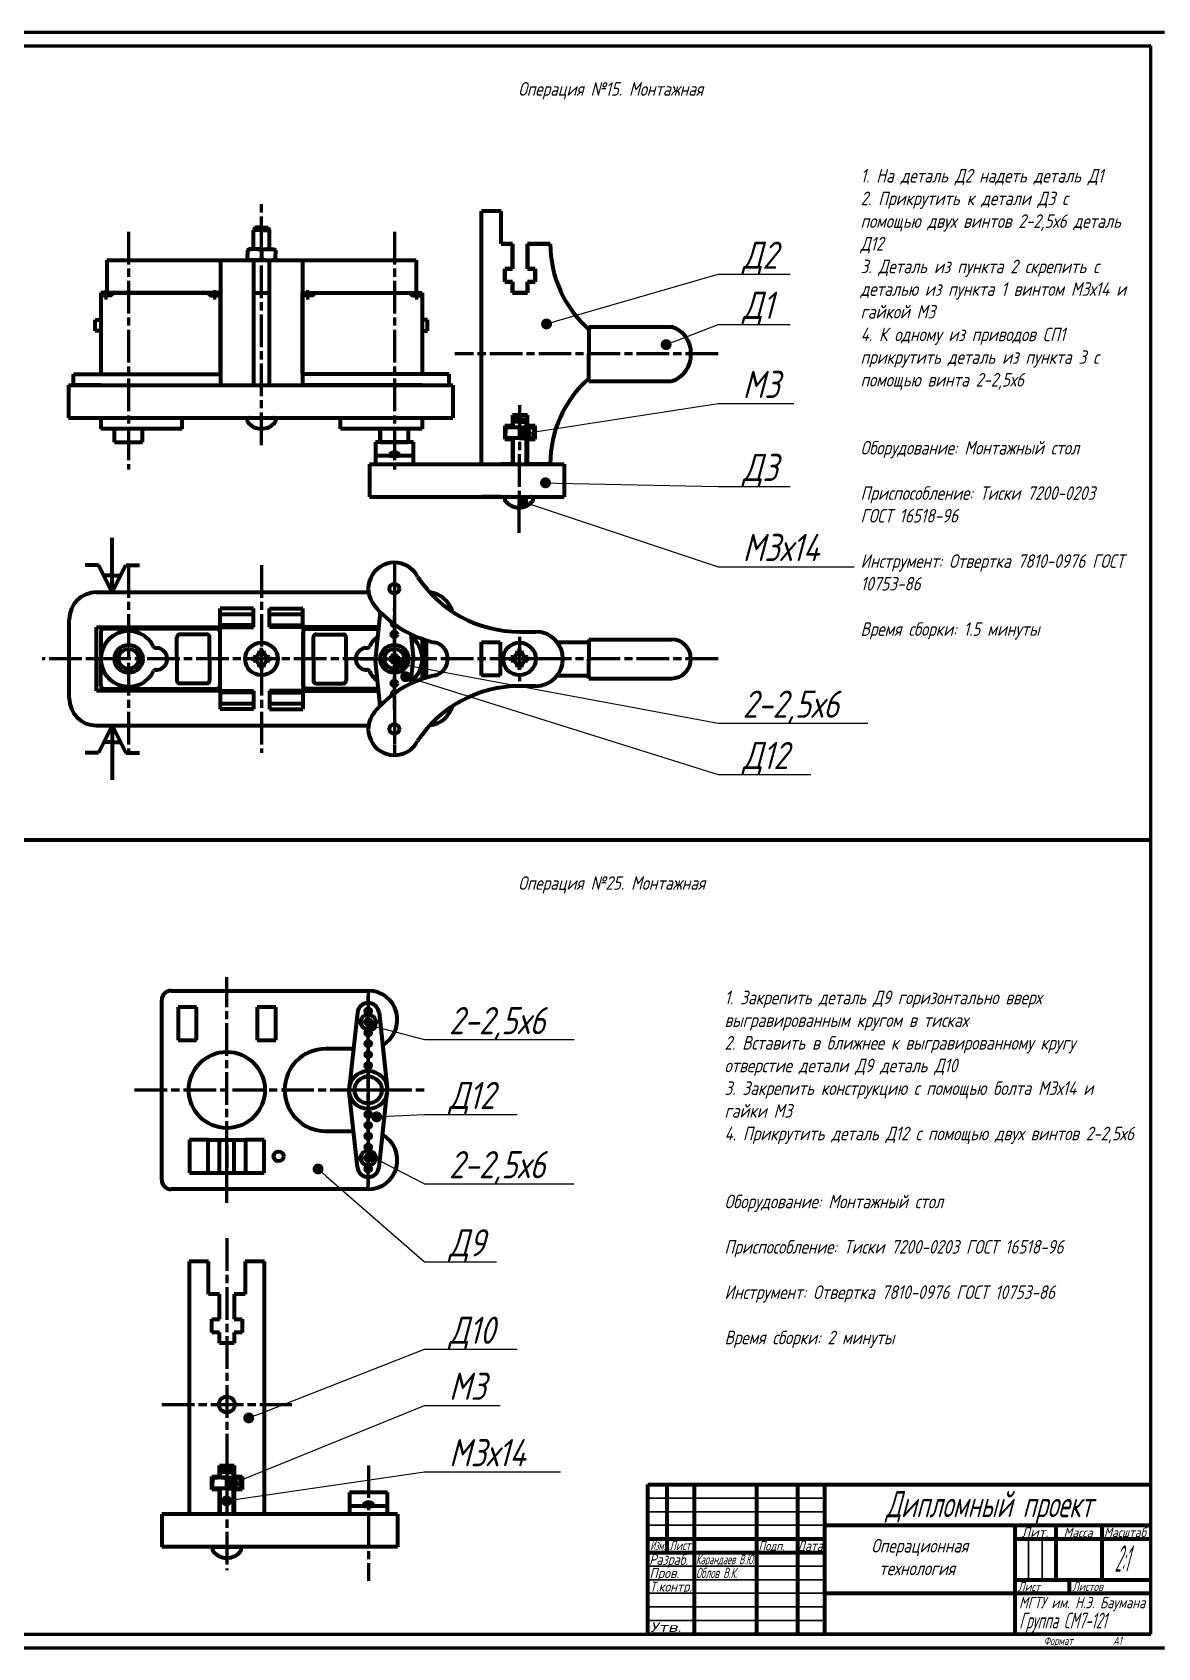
# Model space of a CAD drawing. Header units: millimetres. Extents: x 0 to 5528, y 0 to 1574.
# Drawn here: x 1266 to 1679, y 0 to 594 of the extents above; entities that cross this region are included whole.
import ezdxf
from ezdxf import colors
from ezdxf.entities.mleader import LeaderData, LeaderLine
from ezdxf.enums import TextEntityAlignment as Align
from ezdxf.math import Vec2, Vec3

# ---------------------------------------------------------------- set-up
doc = ezdxf.new("R2010")
doc.units = ezdxf.units.MM
doc.linetypes.add('AM_ISO08W050', pattern=[18, 12, -1.5, 3, -1.5])
doc.layers.get('0').update_dxf_attribs({"lineweight": 60})
for name, color, linetype, lineweight in [('0.3', 130, 'Continuous', 30), ('0.6', 255, 'Continuous', 60), ('Осевые', 10, 'AM_ISO08W050', 60)]:
    doc.layers.add(name, color=color, linetype=linetype, lineweight=lineweight)
doc.styles.get("Standard").update_dxf_attribs({"font": 'GOST_A.TTF', "oblique": 15, "height": 10})
doc.styles.add('ГОСТ', font='GOST_A.TTF', dxfattribs={"oblique": 15, "height": 5})

# ---------------------------------------------------------------- blocks, each defined once
blk = doc.blocks.new('_Dot')
at = {"color": 0, "linetype": 'ByBlock', "lineweight": -2}
blk.add_line((-0.5, 0), (-1, 0), dxfattribs=at)
at = {"color": 0, "linetype": 'ByBlock', "const_width": 0.5}
blk.add_lwpolyline([(-0.25, 0, 1), (0.25, 0, 1)], format="xyb", close=True, dxfattribs=at)

msp = doc.modelspace()

# ---------------------------------------------------------------- linework, layer by layer
at = {"color": 7, "linetype": 'Continuous', "lineweight": 100}
for p, q in [((1438.07, 528.244), (1430.87, 528.244)), ((1438.07, 516.244), (1438.07, 528.244)), ((1442.27, 516.244), (1438.07, 516.244)), ((1442.27, 507.044), (1442.27, 516.244)), ((1456.093, 516.244), (1447.67, 516.244)), ((1447.67, 516.244), (1447.67, 507.044)), ((1334.779, 510.244), (1334.779, 464.244)), ((1346.979, 510.244), (1346.979, 464.244)), ((1352.779, 510.244), (1352.779, 464.244)), ((1364.979, 510.244), (1364.979, 464.244)), ((1439.39, 502.244), (1439.39, 507.044)), ((1439.39, 507.044), (1442.27, 507.044)), ((1447.67, 507.044), (1450.55, 507.044)), ((1450.55, 507.044), (1450.55, 502.244)), ((1442.27, 502.244), (1439.39, 502.244)), ((1442.27, 498.244), (1442.27, 502.244)), ((1450.55, 502.244), (1447.67, 502.244)), ((1447.67, 502.244), (1447.67, 498.244)), ((1447.67, 498.244), (1442.27, 498.244))]:
    msp.add_line(p, q, dxfattribs=at)
at = {"lineweight": 100}
for p, q in [((1491.999, 5), (1491.999, 60)), ((1491.999, 60), (1676.999, 60)), ((1491.999, 60), (1498.999, 60)), ((1498.999, 60), (1498.999, 35)), ((1498.999, 60), (1508.999, 60)), ((1508.999, 60), (1508.999, 5)), ((1508.999, 60), (1531.999, 60)), ((1531.999, 60), (1531.999, 5)), ((1531.999, 60), (1546.999, 60)), ((1546.999, 60), (1546.999, 5)), ((1546.999, 60), (1556.999, 60)), ((1556.999, 60), (1556.999, 5)), ((1556.999, 45), (1676.999, 45)), ((1626.999, 45), (1626.999, 5)), ((1491.999, 40), (1556.999, 40)), ((1626.999, 40), (1676.999, 40)), ((1491.999, 35), (1556.999, 35)), ((1626.999, 25), (1676.999, 25)), ((1556.999, 20), (1676.999, 20))]:
    msp.add_line(p, q, dxfattribs=at)
msp.add_line((1676.999, 5), (1491.999, 5))
at = {"layer": '0.3'}
for p, q in [((1347.217, 514.244), (1347.242, 521.926)), ((1352.559, 514.244), (1352.559, 521.926)), ((1442.838, 448.726), (1442.84, 451.375)), ((1447.078, 448.726), (1447.078, 451.409)), ((1442.831, 435.244), (1442.836, 444.726)), ((1447.078, 435.244), (1447.078, 444.726)), ((1330.258, 174.588), (1344.058, 174.588)), ((1335.065, 62.534), (1335.067, 65.184)), ((1339.305, 62.534), (1339.305, 65.217)), ((1335.058, 49.052), (1335.063, 58.534)), ((1339.305, 49.052), (1339.305, 58.534)), ((1491.999, 55), (1556.999, 55)), ((1491.999, 50), (1556.999, 50)), ((1556.999, 45), (1491.999, 45)), ((1631.999, 40), (1631.999, 25)), ((1636.999, 40), (1636.999, 25)), ((1491.999, 30), (1556.999, 30)), ((1491.999, 25), (1556.999, 25)), ((1556.999, 20), (1491.999, 20)), ((1491.999, 15), (1556.999, 15)), ((1491.999, 10), (1556.999, 10))]:
    msp.add_line(p, q, dxfattribs=at)
at = {"layer": '0.6'}
for p, q in [((840.999, 594), (1681.999, 594)), ((860.999, 589), (1676.999, 589)), ((860.999, 589), (1280.999, 589)), ((1676.999, 5), (1676.999, 589)), ((840.999, 0), (1681.999, 0)), ((860.999, 5), (1676.999, 5))]:
    msp.add_line(p, q, dxfattribs=at)
at = {"layer": '0.6', "lineweight": 100}
for p, q in [((1430.87, 516.244), (1430.87, 528.244)), ((1347.4, 522.244), (1346.9, 521.244)), ((1349.9, 521.244), (1346.9, 521.244)), ((1346.9, 514.244), (1346.9, 521.244)), ((1349.9, 522.244), (1347.4, 522.244)), ((1349.9, 522.244), (1352.4, 522.244)), ((1349.9, 521.244), (1352.9, 521.244)), ((1352.4, 522.244), (1352.9, 521.244)), ((1352.9, 514.244), (1352.9, 521.244)), ((1352.9, 514.244), (1352.9, 521.244)), ((1344.716, 513.844), (1345.143, 514.244)), ((1344.716, 513.844), (1344.716, 512.244)), ((1344.716, 510.644), (1344.716, 512.244)), ((1349.9, 514.244), (1345.143, 514.244)), ((1349.9, 514.244), (1354.658, 514.244)), ((1349.9, 513.844), (1349.9, 510.644)), ((1355.085, 513.844), (1354.658, 514.244)), ((1355.085, 513.844), (1355.085, 512.244)), ((1355.085, 510.644), (1355.085, 512.244)), ((1292.965, 510.244), (1364.979, 510.244)), ((1292.965, 510.244), (1292.965, 498.244)), ((1334.779, 510.244), (1334.779, 498.244)), ((1344.716, 510.644), (1345.143, 510.244)), ((1349.9, 510.244), (1345.143, 510.244)), ((1346.979, 510.244), (1346.979, 498.244)), ((1349.9, 510.244), (1354.658, 510.244)), ((1352.779, 510.244), (1352.779, 498.244)), ((1355.085, 510.644), (1354.658, 510.244)), ((1364.979, 510.244), (1406.793, 510.244)), ((1364.979, 510.244), (1364.979, 498.244)), ((1406.793, 510.244), (1406.793, 498.244)), ((1334.779, 498.244), (1290.779, 498.244)), ((1290.779, 498.244), (1290.779, 468.244)), ((1294.135, 497.244), (1290.779, 497.244)), ((1292.965, 498.244), (1334.779, 498.244)), ((1331.422, 497.244), (1334.779, 497.244)), ((1334.779, 468.244), (1334.779, 498.244)), ((1346.979, 498.244), (1352.779, 498.244)), ((1364.979, 498.244), (1406.793, 498.244)), ((1364.979, 498.244), (1408.979, 498.244)), ((1364.979, 468.244), (1364.979, 498.244)), ((1368.335, 497.244), (1364.979, 497.244)), ((1405.622, 497.244), (1408.979, 497.244)), ((1408.979, 498.244), (1408.979, 468.244)), ((1288.779, 484.244), (1288.779, 488.244)), ((1288.779, 488.244), (1290.779, 488.244)), ((1410.979, 488.244), (1408.979, 488.244)), ((1410.979, 484.244), (1410.979, 488.244)), ((1290.779, 484.244), (1288.779, 484.244)), ((1408.979, 484.244), (1410.979, 484.244)), ((1470.313, 485.744), (1470.313, 475.744)), ((1470.313, 485.744), (1500.683, 485.744)), ((1470.313, 465.744), (1470.313, 475.744)), ((1278.94, 464.244), (1278.94, 452.244)), ((1278.94, 464.244), (1420.318, 464.244)), ((1280.779, 464.244), (1280.779, 468.244)), ((1280.779, 468.244), (1334.779, 468.244)), ((1290.779, 464.244), (1280.779, 464.244)), ((1290.779, 464.244), (1334.779, 464.244)), ((1418.979, 468.244), (1364.979, 468.244)), ((1408.979, 464.244), (1364.979, 464.244)), ((1408.979, 464.244), (1418.979, 464.244)), ((1418.979, 464.244), (1418.979, 468.244)), ((1420.318, 464.244), (1420.318, 452.244)), ((1470.313, 465.744), (1500.683, 465.744)), ((1278.94, 452.244), (1420.318, 452.244)), ((1290.779, 452.244), (1290.779, 448.244)), ((1320.779, 448.244), (1320.779, 452.244)), ((1345.658, 452.244), (1354.143, 452.244)), ((1346.9, 452.244), (1352.9, 452.244)), ((1378.979, 448.244), (1378.979, 452.244)), ((1408.979, 452.244), (1408.979, 448.244)), ((1443.015, 451.725), (1442.515, 450.725)), ((1444.784, 451.725), (1443.015, 451.725)), ((1444.784, 451.725), (1446.919, 451.725)), ((1446.919, 451.726), (1447.419, 450.726)), ((1320.779, 448.244), (1290.779, 448.244)), ((1295.845, 443.244), (1295.845, 448.244)), ((1306.173, 443.244), (1306.173, 448.244)), ((1408.979, 448.244), (1378.979, 448.244)), ((1409, 448.244), (1379, 448.244)), ((1393.585, 443.244), (1393.585, 448.244)), ((1393.606, 443.244), (1393.606, 448.244)), ((1403.913, 443.244), (1403.913, 448.244)), ((1403.934, 443.244), (1403.934, 448.244)), ((1439.632, 448.326), (1440.058, 448.726)), ((1439.632, 448.326), (1439.632, 446.726)), ((1439.632, 445.126), (1439.632, 446.726)), ((1444.816, 448.726), (1440.058, 448.726)), ((1444.784, 450.725), (1442.515, 450.725)), ((1442.515, 448.726), (1442.515, 450.725)), ((1444.784, 450.725), (1447.419, 450.725)), ((1444.816, 448.726), (1449.573, 448.726)), ((1444.816, 448.326), (1444.816, 445.126)), ((1447.419, 448.726), (1447.419, 450.725)), ((1447.419, 448.726), (1447.419, 450.725)), ((1450, 448.326), (1449.573, 448.726)), ((1450, 448.326), (1450, 446.726)), ((1450, 445.126), (1450, 446.726)), ((1295.845, 443.244), (1306.173, 443.244)), ((1405.77, 443.244), (1391.77, 443.244)), ((1391.77, 443.244), (1391.77, 435.244)), ((1393.585, 443.244), (1403.913, 443.244)), ((1405.77, 435.244), (1405.77, 443.244)), ((1439.632, 445.126), (1440.058, 444.726)), ((1444.816, 444.726), (1440.058, 444.726)), ((1442.515, 435.244), (1442.515, 444.726)), ((1444.816, 444.726), (1449.573, 444.726)), ((1447.419, 435.244), (1447.419, 444.726)), ((1450, 445.126), (1449.573, 444.726)), ((1389.57, 435.244), (1461.17, 435.244)), ((1405.77, 438.244), (1391.77, 438.244)), ((1391.77, 435.244), (1405.77, 435.244)), ((1397.284, 438.244), (1400.256, 438.244)), ((1405.77, 435.244), (1405.77, 438.244)), ((1389.57, 423.244), (1461.17, 423.244)), ((1394.527, 423.244), (1403.013, 423.244)), ((1440.362, 423.244), (1448.847, 423.244)), ((1295.003, 388.099), (1295.003, 408.099)), ((1295.003, 388.099), (1295.003, 408.099)), ((1290.003, 398.099), (1285.003, 398.099)), ((1295.003, 388.099), (1290.003, 398.099)), ((1295.003, 388.099), (1300.003, 398.099)), ((1300.003, 398.099), (1305.003, 398.099)), ((1295.003, 394.243), (1291.931, 394.243)), ((1295.003, 394.243), (1298.075, 394.243)), ((1398.77, 391.599), (1398.77, 391.599)), ((1393.584, 380.804), (1391.81, 364.349)), ((1333.801, 374.599), (1291.801, 374.599)), ((1334.8, 379.999), (1347, 379.999)), ((1352.8, 379.999), (1365, 379.999)), ((1366, 374.599), (1392.915, 374.599)), ((1366, 374.599), (1392.915, 374.599)), ((1290.801, 373.599), (1290.801, 363.599)), ((1318.801, 363.599), (1318.801, 371.599)), ((1329.801, 372.599), (1319.801, 372.599)), ((1330.801, 363.599), (1330.801, 371.599)), ((1365.25, 353.599), (1365.25, 373.599)), ((1369, 363.599), (1369, 371.599)), ((1370, 372.599), (1380, 372.599)), ((1381, 363.599), (1381, 371.599)), ((1404.832, 372.684), (1405.73, 364.349)), ((1409, 370.953), (1409, 356.246)), ((1409, 370.953), (1409, 356.246)), ((1458.644, 369.764), (1470.313, 369.764)), ((1470.313, 370.764), (1470.313, 363.599)), ((1470.313, 370.764), (1500.684, 370.764)), ((1290.801, 353.599), (1290.801, 363.599)), ((1318.801, 363.599), (1318.801, 355.599)), ((1330.801, 363.599), (1330.801, 355.599)), ((1346.9, 364.299), (1346.9, 363.599)), ((1346.9, 362.899), (1346.9, 363.599)), ((1349.9, 366.599), (1349.2, 366.599)), ((1349.9, 366.599), (1350.6, 366.599)), ((1352.9, 364.299), (1352.9, 363.599)), ((1352.9, 362.899), (1352.9, 363.599)), ((1369, 363.599), (1369, 355.599)), ((1381, 363.599), (1381, 355.599)), ((1393.584, 346.395), (1391.81, 362.849)), ((1396.924, 364.03), (1396.924, 363.599)), ((1396.924, 363.169), (1396.924, 363.599)), ((1398.77, 365.446), (1398.339, 365.446)), ((1398.77, 365.446), (1399.201, 365.446)), ((1400.617, 364.03), (1400.617, 363.599)), ((1400.617, 363.169), (1400.617, 363.599)), ((1404.832, 354.515), (1405.73, 362.849)), ((1441.77, 364.299), (1441.77, 363.599)), ((1441.77, 362.899), (1441.77, 363.599)), ((1444.77, 366.599), (1444.07, 366.599)), ((1444.77, 366.599), (1445.47, 366.599)), ((1447.77, 364.299), (1447.77, 363.599)), ((1447.77, 362.899), (1447.77, 363.599)), ((1470.313, 356.434), (1470.313, 363.599)), ((1349.9, 360.599), (1349.2, 360.599)), ((1349.9, 360.599), (1350.6, 360.599)), ((1398.77, 361.753), (1398.339, 361.753)), ((1398.77, 361.753), (1399.201, 361.753)), ((1444.77, 360.599), (1444.07, 360.599)), ((1444.77, 360.599), (1445.47, 360.599)), ((1458.644, 357.434), (1470.313, 357.434)), ((1470.313, 356.434), (1500.684, 356.434)), ((1291.801, 352.599), (1333.801, 352.599)), ((1329.801, 354.599), (1319.801, 354.599)), ((1392.915, 352.599), (1366, 352.599)), ((1392.915, 352.599), (1366, 352.599)), ((1370, 354.599), (1380, 354.599)), ((1334.8, 347.199), (1347, 347.199)), ((1352.8, 347.199), (1365, 347.199)), ((1295.003, 339.099), (1290.003, 329.099)), ((1295.003, 339.099), (1295.003, 319.099)), ((1295.003, 339.099), (1300.003, 329.099)), ((1295.003, 339.099), (1295.003, 319.099)), ((1295.003, 332.956), (1291.931, 332.956)), ((1295.003, 332.956), (1298.075, 332.956)), ((1398.77, 335.599), (1398.77, 335.599)), ((1290.003, 329.099), (1285.003, 329.099)), ((1300.003, 329.099), (1305.003, 329.099)), ((1676.999, 297), (1261.999, 297)), ((1385.181, 233.516), (1382.198, 205.838)), ((1389.158, 233.088), (1389.158, 233.088)), ((1389.158, 233.088), (1389.158, 233.088)), ((1393.135, 233.516), (1396.117, 205.838)), ((1387.773, 230.411), (1387.773, 230.088)), ((1387.773, 229.765), (1387.773, 230.088)), ((1389.158, 231.473), (1388.834, 231.473)), ((1389.158, 228.703), (1388.834, 228.703)), ((1389.158, 231.473), (1389.481, 231.473)), ((1389.158, 228.703), (1389.481, 228.703)), ((1390.543, 230.411), (1390.543, 230.088)), ((1390.543, 229.765), (1390.543, 230.088)), ((1383.744, 220.188), (1382.198, 205.838)), ((1394.422, 221.572), (1396.117, 205.838)), ((1383.744, 189.988), (1382.198, 204.338)), ((1385.181, 176.659), (1382.198, 204.338)), ((1393.135, 176.659), (1396.117, 204.338)), ((1394.422, 188.603), (1396.117, 204.338)), ((1330.258, 186.788), (1344.058, 186.788)), ((1334.458, 174.588), (1334.458, 186.788)), ((1339.858, 174.588), (1339.858, 186.788)), ((1387.773, 180.411), (1387.773, 180.088)), ((1387.773, 179.765), (1387.773, 180.088)), ((1389.158, 181.473), (1388.834, 181.473)), ((1389.158, 178.703), (1388.834, 178.703)), ((1389.158, 181.473), (1389.481, 181.473)), ((1389.158, 178.703), (1389.481, 178.703)), ((1390.543, 180.411), (1390.543, 180.088)), ((1390.543, 179.765), (1390.543, 180.088)), ((1330.258, 174.588), (1344.058, 174.588)), ((1389.158, 177.088), (1389.158, 177.088)), ((1335.242, 65.534), (1334.742, 64.534)), ((1337.011, 65.534), (1335.242, 65.534)), ((1337.011, 65.534), (1339.146, 65.534)), ((1339.146, 65.534), (1339.646, 64.534)), ((1331.859, 62.134), (1332.285, 62.534)), ((1331.859, 62.134), (1331.859, 60.534)), ((1331.859, 58.934), (1331.859, 60.534)), ((1337.043, 62.534), (1332.285, 62.534)), ((1337.011, 64.534), (1334.742, 64.534)), ((1334.742, 62.534), (1334.742, 64.534)), ((1337.011, 64.534), (1339.646, 64.534)), ((1337.043, 62.534), (1341.8, 62.534)), ((1337.043, 62.134), (1337.043, 58.934)), ((1339.646, 62.535), (1339.646, 64.534)), ((1339.646, 62.535), (1339.646, 64.534)), ((1342.227, 62.134), (1341.8, 62.534)), ((1342.227, 62.134), (1342.227, 60.534)), ((1342.227, 58.934), (1342.227, 60.534)), ((1331.859, 58.934), (1332.285, 58.534)), ((1337.043, 58.534), (1332.285, 58.534)), ((1334.742, 49.052), (1334.742, 58.534)), ((1337.043, 58.534), (1341.8, 58.534)), ((1339.646, 49.052), (1339.646, 58.534)), ((1342.227, 58.934), (1341.8, 58.534)), ((1396.207, 57.052), (1382.207, 57.052)), ((1382.207, 57.052), (1382.207, 49.052)), ((1396.207, 49.052), (1396.207, 57.052)), ((1399.907, 49.052), (1313.247, 49.052)), ((1396.207, 52.052), (1382.207, 52.052)), ((1387.722, 52.052), (1390.693, 52.052)), ((1396.207, 49.052), (1396.207, 52.052)), ((1641.999, 45), (1641.999, 25)), ((1658.999, 45), (1658.999, 25)), ((1399.907, 37.052), (1313.247, 37.052)), ((1332.915, 37.052), (1341.4, 37.052)), ((1646.999, 25), (1646.999, 20))]:
    msp.add_line(p, q, dxfattribs=at)
at = {"layer": '0.6', "color": 7, "linetype": 'Continuous', "lineweight": 100}
for p, q in [((1430.87, 435.244), (1430.87, 516.244)), ((1438.07, 516.244), (1442.27, 516.244)), ((1442.27, 516.244), (1442.27, 507.044)), ((1447.67, 507.044), (1447.67, 516.244)), ((1447.67, 516.244), (1456.093, 516.244)), ((1442.27, 507.044), (1439.39, 507.044)), ((1439.39, 507.044), (1439.39, 502.244)), ((1450.55, 507.044), (1447.67, 507.044)), ((1450.55, 502.244), (1450.55, 507.044)), ((1439.39, 502.244), (1442.27, 502.244)), ((1442.27, 502.244), (1442.27, 498.244)), ((1447.67, 498.244), (1447.67, 502.244)), ((1447.67, 502.244), (1450.55, 502.244)), ((1442.27, 498.244), (1447.67, 498.244)), ((1447.67, 453.244), (1442.27, 453.244)), ((1442.27, 453.244), (1442.27, 449.244)), ((1447.67, 449.244), (1447.67, 453.244)), ((1442.27, 449.244), (1439.39, 449.244)), ((1439.39, 449.244), (1439.39, 444.444)), ((1450.55, 449.244), (1447.67, 449.244)), ((1450.55, 444.444), (1450.55, 449.244)), ((1439.39, 444.444), (1442.27, 444.444)), ((1442.27, 444.444), (1442.27, 435.244)), ((1447.67, 435.244), (1447.67, 444.444)), ((1447.67, 444.444), (1450.55, 444.444)), ((1389.57, 435.244), (1389.57, 423.244)), ((1442.27, 435.244), (1438.07, 435.244)), ((1456.093, 435.244), (1447.67, 435.244)), ((1461.17, 435.244), (1461.17, 423.244)), ((1438.07, 423.244), (1430.87, 423.244)), ((1289.212, 388.099), (1389.259, 388.099)), ((1289.212, 388.099), (1389.259, 388.099)), ((1334.75, 375.299), (1334.75, 382.099)), ((1346.95, 382.099), (1334.75, 382.099)), ((1334.75, 375.299), (1334.75, 382.099)), ((1346.95, 382.099), (1334.75, 382.099)), ((1346.95, 382.099), (1334.75, 382.099)), ((1346.95, 375.299), (1346.95, 382.099)), ((1346.95, 375.299), (1346.95, 382.099)), ((1352.85, 375.299), (1352.85, 382.099)), ((1352.85, 382.099), (1365.05, 382.099)), ((1352.85, 375.299), (1352.85, 382.099)), ((1352.85, 382.099), (1365.05, 382.099)), ((1352.85, 382.099), (1365, 382.099)), ((1365.05, 375.299), (1365.05, 382.099)), ((1365.05, 375.299), (1365.05, 382.099)), ((1279.212, 349.099), (1279.212, 378.099)), ((1289.212, 351.899), (1289.212, 375.299)), ((1289.212, 375.299), (1334.55, 375.299)), ((1306.81, 375.299), (1334.55, 375.299)), ((1334.55, 375.299), (1334.55, 351.899)), ((1334.55, 375.299), (1334.55, 351.899)), ((1334.75, 375.299), (1346.95, 375.299)), ((1334.75, 375.299), (1346.95, 375.299)), ((1347, 375.999), (1334.8, 375.999)), ((1352.8, 375.999), (1365, 375.999)), ((1365.05, 375.299), (1352.85, 375.299)), ((1365.05, 375.299), (1352.85, 375.299)), ((1365.25, 375.299), (1365.25, 351.899)), ((1365.25, 375.299), (1365.25, 351.899)), ((1392.99, 375.299), (1365.25, 375.299)), ((1392.99, 375.299), (1365.25, 375.299)), ((1410.589, 356.766), (1410.589, 370.433)), ((1430.87, 369.764), (1437.67, 369.764)), ((1430.87, 357.434), (1430.87, 369.764)), ((1437.67, 369.764), (1437.67, 357.434)), ((1444.77, 373.599), (1450.77, 373.599)), ((1437.67, 357.434), (1430.87, 357.434)), ((1334.55, 351.899), (1289.212, 351.899)), ((1334.55, 351.899), (1306.81, 351.899)), ((1334.75, 351.899), (1334.75, 345.099)), ((1334.75, 351.899), (1346.95, 351.899)), ((1334.75, 351.899), (1334.75, 345.099)), ((1334.75, 351.899), (1346.95, 351.899)), ((1347, 351.199), (1334.8, 351.199)), ((1346.95, 351.899), (1346.95, 345.099)), ((1346.95, 351.899), (1346.95, 345.099)), ((1352.8, 351.199), (1365, 351.199)), ((1365.05, 351.899), (1352.85, 351.899)), ((1352.85, 351.899), (1352.85, 345.099)), ((1365.05, 351.899), (1352.85, 351.899)), ((1352.85, 351.899), (1352.85, 345.099)), ((1365.05, 351.899), (1365.05, 345.099)), ((1365.05, 351.899), (1365.05, 345.099)), ((1365.25, 351.899), (1392.99, 351.899)), ((1365.25, 351.899), (1392.99, 351.899)), ((1450.77, 353.599), (1444.77, 353.599)), ((1346.95, 345.099), (1334.75, 345.099)), ((1346.95, 345.099), (1334.75, 345.099)), ((1346.95, 345.099), (1334.75, 345.099)), ((1352.85, 345.099), (1365.05, 345.099)), ((1352.85, 345.099), (1365.05, 345.099)), ((1352.85, 345.099), (1365.05, 345.099)), ((1289.212, 339.099), (1389.259, 339.099)), ((1289.212, 339.099), (1389.259, 339.099)), ((1313.198, 172.022), (1313.198, 238.153)), ((1316.632, 241.588), (1389.158, 241.588)), ((1319.198, 235.588), (1319.198, 223.388)), ((1325.998, 235.588), (1319.198, 235.588)), ((1325.998, 223.388), (1325.998, 235.588)), ((1348.318, 235.588), (1348.318, 223.388)), ((1355.118, 235.588), (1348.318, 235.588)), ((1355.118, 223.388), (1355.118, 235.588)), ((1319.198, 223.388), (1325.998, 223.388)), ((1348.318, 223.388), (1355.118, 223.388)), ((1383.744, 220.188), (1373.458, 220.188)), ((1323.458, 186.788), (1323.458, 174.588)), ((1330.258, 186.788), (1323.458, 186.788)), ((1330.258, 174.588), (1330.258, 186.788)), ((1344.058, 186.788), (1344.058, 174.588)), ((1350.858, 186.788), (1344.058, 186.788)), ((1350.858, 174.588), (1350.858, 186.788)), ((1373.458, 189.988), (1383.744, 189.988)), ((1323.458, 174.588), (1330.258, 174.588)), ((1344.058, 174.588), (1350.858, 174.588)), ((1389.158, 168.588), (1316.632, 168.588)), ((1330.458, 141.951), (1323.258, 141.951)), ((1323.258, 141.951), (1323.258, 49.052)), ((1330.458, 129.951), (1330.458, 141.951)), ((1351.058, 141.951), (1343.858, 141.951)), ((1343.858, 141.951), (1343.858, 129.951)), ((1351.058, 49.052), (1351.058, 141.951)), ((1323.258, 130.052), (1323.258, 49.052)), ((1334.458, 129.951), (1330.458, 129.951)), ((1334.458, 120.751), (1334.458, 129.951)), ((1343.858, 129.951), (1339.858, 129.951)), ((1339.858, 129.951), (1339.858, 120.751)), ((1351.058, 49.052), (1351.058, 130.052)), ((1331.578, 115.951), (1331.578, 120.751)), ((1331.578, 120.751), (1334.458, 120.751)), ((1339.858, 120.751), (1342.738, 120.751)), ((1342.738, 120.751), (1342.738, 115.951)), ((1334.458, 115.951), (1331.578, 115.951)), ((1334.458, 111.951), (1334.458, 115.951)), ((1342.738, 115.951), (1339.858, 115.951)), ((1339.858, 115.951), (1339.858, 111.951)), ((1339.858, 111.951), (1334.458, 111.951)), ((1334.458, 62.951), (1334.458, 66.951)), ((1334.458, 66.951), (1339.858, 66.951)), ((1339.858, 66.951), (1339.858, 62.951)), ((1331.578, 58.151), (1331.578, 62.951)), ((1331.578, 62.951), (1334.458, 62.951)), ((1339.858, 62.951), (1342.738, 62.951)), ((1342.738, 62.951), (1342.738, 58.151)), ((1334.458, 58.151), (1331.578, 58.151)), ((1334.458, 49.052), (1334.458, 58.151)), ((1342.738, 58.151), (1339.858, 58.151)), ((1339.858, 58.151), (1339.858, 49.052)), ((1313.247, 49.052), (1313.247, 37.052)), ((1348.316, 49.052), (1326, 49.052)), ((1399.907, 49.052), (1399.907, 37.052))]:
    msp.add_line(p, q, dxfattribs=at)
for centre, radius in [((1398.77, 389.399), 1.8), ((1398.77, 337.799), 1.8), ((1337.158, 205.088), 14), ((1356.172, 180.688), 1.8), ((1337.158, 89.451), 2.9)]:
    msp.add_circle(centre, radius, dxfattribs=at)
at = {"layer": '0.6', "lineweight": 100}
for centre, radius in [((1301.031, 363.599), 5.164), ((1349.9, 363.599), 6), ((1398.77, 363.599), 5.164), ((1398.77, 363.599), 5.164), ((1398.77, 372.599), 1), ((1444.77, 363.599), 6), ((1301.03, 363.599), 3.693), ((1398.77, 363.599), 3.693), ((1398.77, 354.599), 1), ((1389.158, 230.088), 2.77), ((1389.158, 234.088), 1), ((1389.158, 226.088), 1), ((1389.158, 222.088), 1), ((1389.158, 218.088), 1), ((1389.158, 218.088), 1), ((1389.158, 214.088), 1), ((1389.158, 214.088), 1), ((1389.158, 205.088), 7), ((1389.158, 205.088), 5), ((1389.158, 205.088), 5), ((1389.158, 196.088), 1), ((1389.158, 196.088), 1), ((1389.158, 192.088), 1), ((1389.158, 192.088), 1), ((1389.158, 188.088), 1), ((1389.158, 184.088), 1), ((1389.158, 180.088), 2.77), ((1389.158, 176.088), 1)]:
    msp.add_circle(centre, radius, dxfattribs=at)
for centre, radius, start, end in [((1347.308, 505.656), 8.588, 72.433581, 107.566419), ((1352.493, 505.656), 8.588, 72.433581, 107.566419), ((1347.308, 518.831), 8.588, 252.433581, 287.566419), ((1352.493, 518.831), 8.588, 252.433581, 287.566419), ((1292.779, 497.244), 1, 0, 180), ((1294.135, 498.244), 1, 270, 0), ((1331.422, 498.244), 1, 180, 270), ((1332.779, 497.244), 1, 0, 180), ((1366.979, 497.244), 1, 0, 180), ((1368.335, 498.244), 1, 270, 0), ((1405.622, 498.244), 1, 180, 270), ((1406.979, 497.244), 1, 0, 180), ((1497.804, 476.114), 10.051, 357.890004, 73.353192), ((1497.804, 475.374), 10.051, 286.646808, 2.109996), ((1345.658, 451.244), 1, 90, 219.521196), ((1354.143, 451.244), 1, 320.478804, 90), ((1349.9, 454.744), 6.5, 219.521196, 320.478804), ((1442.224, 440.138), 8.588, 72.433581, 107.566419), ((1447.408, 440.138), 8.588, 72.433581, 107.566419), ((1398.77, 437.368), 2.276, 39.521196, 140.478804), ((1442.224, 453.314), 8.588, 252.433581, 287.566419), ((1447.408, 453.314), 8.588, 252.433581, 287.566419), ((1397.284, 438.594), 0.35, 140.478804, 270), ((1400.256, 438.594), 0.35, 270, 39.521196), ((1440.362, 422.244), 1, 90, 219.521196), ((1448.847, 422.244), 1, 320.478804, 90), ((1444.605, 425.744), 6.5, 219.521196, 320.478804), ((1291.801, 373.599), 1, 90, 180), ((1333.55, 373.599), 1, 0, 90), ((1366.25, 373.599), 1, 90, 180), ((1398.77, 376.599), 1, 156.633934, 310.930557), ((1301.031, 363.599), 10.23, 26.421376, 333.578624), ((1301.031, 363.599), 10.23, 127.026953, 232.973047), ((1319.801, 371.599), 1, 90, 180), ((1329.801, 371.599), 1, 0, 90), ((1370, 371.599), 1, 90, 180), ((1380, 371.599), 1, 0, 90), ((1398.77, 363.599), 10.23, 127.026953, 153.578624), ((1398.77, 363.599), 10.23, 307.026953, 52.973047), ((1398.77, 363.599), 10.23, 307.026953, 52.973047), ((1500.684, 363.599), 7.165, 270, 90), ((1311.088, 368.596), 1, 206.421376, 271.983065), ((1311.261, 363.599), 4, 268.016935, 91.983065), ((1311.261, 363.599), 4, 268.016935, 91.983065), ((1311.261, 363.599), 4, 268.016935, 91.983065), ((1346.9, 366.599), 2.3, 270, 360), ((1346.9, 360.599), 2.3, 0, 90), ((1352.9, 366.599), 2.3, 180, 270), ((1352.9, 360.599), 2.3, 90, 180), ((1388.54, 363.599), 4, 88.016935, 271.983065), ((1388.54, 363.599), 4, 88.016935, 271.983065), ((1388.54, 363.599), 4, 88.016935, 271.983065), ((1388.713, 368.596), 1, 268.016935, 333.578624), ((1388.713, 368.596), 1, 268.016935, 333.578624), ((1398.77, 363.599), 7, 173.849352, 186.150648), ((1396.924, 365.446), 1.416, 270, 360), ((1396.924, 361.753), 1.416, 0, 90), ((1400.617, 365.446), 1.416, 180, 270), ((1400.617, 361.753), 1.416, 90, 180), ((1398.77, 363.599), 7, 353.849352, 6.150648), ((1441.77, 366.599), 2.3, 270, 360), ((1441.77, 360.599), 2.3, 0, 90), ((1447.77, 366.599), 2.3, 180, 270), ((1447.77, 360.599), 2.3, 90, 180), ((1311.088, 358.602), 1, 88.016935, 153.578624), ((1388.713, 358.602), 1, 26.421376, 91.983065), ((1388.713, 358.602), 1, 26.421376, 91.983065), ((1398.77, 363.599), 10.23, 206.421376, 232.973047), ((1291.801, 353.599), 1, 180, 270), ((1319.801, 355.599), 1, 180, 270), ((1329.801, 355.599), 1, 270, 0), ((1333.55, 353.599), 1, 270, 0), ((1366.25, 353.599), 1, 180, 270), ((1370, 355.599), 1, 180, 270), ((1380, 355.599), 1, 270, 0), ((1398.77, 350.599), 1, 49.069443, 203.366066), ((1389.158, 233.088), 4, 6.15064, 173.84936), ((1387.773, 231.473), 1.062, 270, 360), ((1387.773, 228.703), 1.062, 0, 90), ((1390.543, 231.473), 1.062, 180, 270), ((1390.543, 228.703), 1.062, 90, 180), ((1389.158, 205.088), 7, 173.849352, 186.150648), ((1389.158, 205.088), 7, 353.849352, 6.150648), ((1387.773, 181.473), 1.062, 270, 360), ((1387.773, 178.703), 1.062, 0, 90), ((1390.543, 181.473), 1.062, 180, 270), ((1390.543, 178.703), 1.062, 90, 180), ((1389.158, 177.088), 4, 186.15064, 353.84936), ((1334.451, 53.946), 8.588, 72.433581, 107.566419), ((1339.635, 53.946), 8.588, 72.433581, 107.566419), ((1387.722, 52.402), 0.35, 140.478804, 270), ((1389.207, 51.177), 2.276, 39.521196, 140.478804), ((1390.693, 52.402), 0.35, 270, 39.521196), ((1332.915, 36.052), 1, 90, 219.521196), ((1341.4, 36.052), 1, 320.478804, 90), ((1337.158, 39.552), 6.5, 219.521196, 320.478804)]:
    msp.add_arc(centre, radius, start, end, dxfattribs=at)
at = {"layer": '0.6', "color": 7, "linetype": 'Continuous', "lineweight": 100}
for centre, radius, start, end in [((1498.093, 516.244), 42, 180, 228.590378), ((1498.093, 435.244), 42, 131.409622, 180), ((1398.77, 389.399), 9.6, 27.184225, 219.297456), ((1444.77, 418.452), 44.852, 213.36338, 270), ((1289.212, 378.099), 10, 90, 180), ((1410.447, 378.04), 10.143, 16.685269, 82.628561), ((1422.17, 408.55), 39.837, 219.297456, 257.527519), ((1412.227, 363.599), 6.2, 282.472481, 77.527519), ((1450.77, 363.599), 10, 270, 90), ((1422.17, 318.649), 39.837, 102.472481, 140.702544), ((1444.77, 308.747), 44.852, 90, 146.63662), ((1289.212, 349.099), 10, 180, 270), ((1410.589, 349.099), 10, 277.055503, 343.477785), ((1398.77, 337.799), 9.6, 140.702544, 332.815775), ((1316.632, 238.153), 3.435, 90, 180), ((1389.158, 230.888), 10.7, 299.470332, 90), ((1373.458, 205.088), 15.1, 90, 270), ((1389.158, 179.288), 10.7, 270, 60.529668), ((1316.632, 172.022), 3.435, 180, 270)]:
    msp.add_arc(centre, radius, start, end, dxfattribs=at)
at = {"layer": 'Осевые'}
for p, q in [((1349.9, 442.244), (1349.9, 532.244)), ((1301.031, 520.644), (1301.031, 433.244)), ((1398.77, 520.644), (1398.77, 433.244)), ((1292.779, 495.788), (1292.779, 499.18)), ((1332.779, 495.788), (1332.779, 499.18)), ((1366.979, 495.788), (1366.979, 499.18)), ((1406.979, 495.788), (1406.979, 499.18)), ((1517.848, 475.744), (1421.042, 475.744)), ((1444.841, 456.887), (1444.511, 409.891)), ((1301.031, 398.099), (1301.031, 329.099)), ((1349.9, 398.099), (1349.9, 329.099)), ((1398.77, 399.388), (1398.77, 327.811)), ((1398.77, 398.099), (1398.77, 329.099)), ((1398.77, 345.093), (1398.77, 382.106)), ((1444.77, 371.763), (1444.77, 355.436)), ((1517.849, 363.599), (1269.212, 363.599)), ((1349.9, 359.518), (1349.9, 367.681)), ((1386.414, 363.599), (1411.126, 363.599)), ((1394.441, 363.599), (1403.099, 363.599)), ((1398.77, 359.27), (1398.77, 367.929)), ((1452.934, 363.599), (1436.606, 363.599)), ((1444.77, 359.518), (1444.77, 367.681)), ((1337.158, 163.588), (1337.158, 246.588)), ((1389.158, 169.3), (1389.158, 240.876)), ((1389.158, 240.876), (1389.158, 169.3)), ((1389.158, 225.759), (1389.158, 234.417)), ((1384.828, 230.088), (1393.487, 230.088)), ((1389.158, 209.417), (1389.158, 200.759)), ((1303.198, 205.088), (1409.858, 205.088)), ((1376.801, 205.088), (1401.514, 205.088)), ((1384.828, 205.088), (1393.487, 205.088)), ((1337.158, 172.524), (1337.158, 188.852)), ((1337.158, 184.77), (1337.158, 176.606)), ((1389.158, 175.759), (1389.158, 184.417)), ((1384.828, 180.088), (1393.487, 180.088)), ((1337.158, 150.579), (1337.158, 28.517)), ((1313.258, 89.483), (1361.058, 89.42)), ((1389.207, 67.052), (1389.207, 24.631))]:
    msp.add_line(p, q, dxfattribs=at)

# ---------------------------------------------------------------- texts
at = {"layer": '0.3', "style": 'ГОСТ', "oblique": 15}
for s, height, rotation, width, p, p2 in [('Лит.', 3.5581, 0.19349, 1.210089, (1629.408, 40.664), (1639.254, 40.697)), ('Масса', 3.5581, 359.821579, 0.974703, (1644.92, 40.599), (1655.599, 40.566)), ('Масштаб', 3.5248, 0.024239, 0.942752, (1659.739, 40.666), (1675.186, 40.673)), ('Лист', 3.44, 0.367126, 0.854898, (1499.904, 35.873), (1507.684, 35.922)), ('Разраб.', 3.979, 359.762673, 0.968939, (1492.501, 30.464), (1506.697, 30.406)), ('Облов В.К.', 3.8347, 359.880309, 0.78226, (1509.678, 25.597), (1524.901, 25.565)), ('МГТУ им. Н.Э. Баумана', 4.16542, 0.066831, 0.991995, (1628.519, 14.475), (1674.897, 14.529))]:
    msp.add_text(s, height=height, rotation=rotation, dxfattribs=dict(at, width=width)).set_placement(p, p2, align=Align.FIT)
for s, height, width, p, p2 in [('Изм.', 3.4898, 0.772445, (1492.821, 35.823), (1498.308, 35.823)), ('Дата', 3.8421, 0.909684, (1546.999, 35.563), (1556.257, 35.563)), ('2:1', 9.692, 0.413256, (1663.636, 27.92), (1668.785, 27.92)), ('Карандаев В.Ю.', 3.5671, 0.812768, (1509.638, 30.656), (1531.198, 30.656)), ('Пров.', 3.7046, 1.145414, (1492.579, 25.603), (1503.501, 25.603)), ('Т.контр.', 3.6912, 1.012898, (1492.668, 20.609), (1508.171, 20.609)), ('Группа СМ7-121', 5.8424, 0.691926, (1628.573, 7.064), (1660.664, 7.064)), ('Утв.', 3.5321, 1.464632, (1492.859, 5.804), (1504.319, 5.804))]:
    msp.add_text(s, height=height, dxfattribs=dict(at, width=width)).set_placement(p, p2, align=Align.FIT)
msp.add_text('Подп.', height=3.4835, dxfattribs=at).set_placement((1532.682, 35.717))
for s, height, p in [('Лист', 3.3797, (1628.084, 20.763)), ('Листов', 3.2192, (1648.101, 20.87))]:
    msp.add_text(s, height=height, rotation=359.753141, dxfattribs=at).set_placement(p)
msp.add_text('Формат          А1', height=3.01514, dxfattribs=at).set_placement((1637.619, 1.019), (1666.291, 1.019), align=Align.ALIGNED)
at = {"layer": '0.3', "attachment_point": 1, "style": 'ГОСТ'}
for s, width, heights, insert, char_height in [('Операция №15. Монтажная', 90.3599, [0], (1444.333, 575.676), 5), ('1. На деталь Д2 надеть деталь Д1\\P2. Прикрутить к детали Д3 с помощью двух винтов 2-2,5х6 деталь Д12\\P3. Деталь из пункта 2 скрепить с деталью из пункта 1 винтом М3х14 и гайкой М3\\P4. К одному из приводов СП1 прикрутить деталь из пункта 3 с помощью винта 2-2,5х6\\P\\P\\PОборудование: Монтажный стол\\P\\PПриспособление: Тиски 7200-0203 ГОСТ 16518-96\\P\\PИнструмент: Отвертка 7810-0976 ГОСТ 10753-86\\P\\PВремя сборки: 1.5 минуты', 99.12201, [201.483], (1570.209, 543.763), 5), ('Операция №25. Монтажная', 90.3599, [0], (1444.333, 283.676), 5), ('1. Закрепить деталь Д9 горизонтально вверх выгравированным кругом в тисках\\P2. Вставить в ближнее к выгравированному кругу отверстие детали Д9 деталь Д10\\P3. Закрепить конструкцию с помощью болта М3х14 и гайки М3\\P4. Прикрутить деталь Д12 с помощью двух винтов 2-2,5х6\\P\\P\\PОборудование: Монтажный стол\\P\\PПриспособление: Тиски 7200-0203 ГОСТ 16518-96\\P\\PИнструмент: Отвертка 7810-0976 ГОСТ 10753-86\\P\\PВремя сборки: 2 минуты', 151.979, [152.101], (1520.186, 241.588), 5), ('\\pi22.618;{\\W0.8;Дипломный проект}', 120, [0], (1556.893, 57.578), 9.60697), ('\\pi17.162;Операционная\\P\\pi20.033;технология', 70, [0], (1556.999, 40), 5)]:
    msp.add_mtext_dynamic_manual_height_columns(s, width=width, gutter_width=25, heights=heights, dxfattribs=dict(at, insert=insert, char_height=char_height))

# ---------------------------------------------------------------- leaders
at = {"layer": '0.3'}
ml = msp.add_multileader_mtext('Standard', dxfattribs=at)
ml.set_content('Д2', color=256)
ml.set_leader_properties()
ml.set_arrow_properties(name='DOT')
ml.build(insert=Vec2(0, 0))
ml.multileader.update_dxf_attribs({"text_left_attachment_type": 5, "text_right_attachment_type": 5})
ctx = ml.context
ctx.base_point, ctx.char_height, ctx.landing_gap_size, ctx.plane_origin = Vec3(1525.849, 505.019), 10, 1.001, Vec3(1454.733, 486.754)
ctx.left_attachment, ctx.right_attachment = 5, 5
notes = []
notes.append((ctx, [(0, (1, 1, 0), (1517.849, 505.019), (1, 0), 8, [(0, [(1454.733, 486.754)], 0, [])])]))
ctx.mtext.insert, ctx.mtext.flow_direction = Vec3(1526.85, 517.034), 5
ml = msp.add_multileader_mtext('Standard', dxfattribs=at)
ml.set_content('Д1', color=256)
ml.set_leader_properties()
ml.set_arrow_properties(name='DOT')
ml.build(insert=Vec2(0, 0))
ml.multileader.update_dxf_attribs({"text_left_attachment_type": 5, "text_right_attachment_type": 5})
ctx = ml.context
ctx.base_point, ctx.char_height, ctx.landing_gap_size, ctx.plane_origin = Vec3(1525.849, 486.609), 10, 1.001, Vec3(1498.706, 479.158)
ctx.left_attachment, ctx.right_attachment = 5, 5
notes.append((ctx, [(0, (1, 1, 0), (1517.849, 486.609), (1, 0), 8, [(0, [(1498.706, 479.158)], 0, [])])]))
ctx.mtext.insert, ctx.mtext.flow_direction = Vec3(1526.85, 498.624), 5
ml = msp.add_multileader_mtext('Standard', dxfattribs=at)
ml.set_content('М3', color=256)
ml.set_leader_properties()
ml.set_arrow_properties(name='DOT')
ml.build(insert=Vec2(0, 0))
ml.multileader.update_dxf_attribs({"text_left_attachment_type": 5, "text_right_attachment_type": 5})
ctx = ml.context
ctx.base_point, ctx.char_height, ctx.landing_gap_size, ctx.plane_origin = Vec3(1525.849, 457.455), 10, 1.001, Vec3(1447.187, 446.575)
ctx.left_attachment, ctx.right_attachment = 5, 5
notes.append((ctx, [(0, (1, 1, 0), (1517.849, 457.455), (1, 0), 8, [(0, [(1447.187, 446.575)], 0, [])])]))
ctx.mtext.insert, ctx.mtext.flow_direction = Vec3(1526.85, 469.528), 5
ml = msp.add_multileader_mtext('Standard', dxfattribs=at)
ml.set_content('Д3', color=256)
ml.set_leader_properties()
ml.set_arrow_properties(name='DOT')
ml.build(insert=Vec2(0, 0))
ml.multileader.update_dxf_attribs({"text_left_attachment_type": 5, "text_right_attachment_type": 5})
ctx = ml.context
ctx.base_point, ctx.char_height, ctx.landing_gap_size, ctx.plane_origin = Vec3(1525.849, 426.967), 10, 1.001, Vec3(1422.625, 372.723)
ctx.left_attachment, ctx.right_attachment = 5, 5
notes.append((ctx, [(0, (1, 1, 0), (1517.849, 426.967), (1, 0), 8, [(0, [(1454.348, 428.349)], 0, [])])]))
ctx.mtext.insert, ctx.mtext.flow_direction = Vec3(1526.85, 438.981), 5
ml = msp.add_multileader_mtext('Standard', dxfattribs=at)
ml.set_content('М3х14', color=256)
ml.set_leader_properties()
ml.set_arrow_properties(name='DOT')
ml.build(insert=Vec2(0, 0))
ml.multileader.update_dxf_attribs({"text_left_attachment_type": 5, "text_right_attachment_type": 5})
ctx = ml.context
ctx.base_point, ctx.char_height, ctx.landing_gap_size, ctx.plane_origin = Vec3(1525.849, 397.48), 10, 1.001, Vec3(1447.77, 360.599)
ctx.left_attachment, ctx.right_attachment = 5, 5
notes.append((ctx, [(0, (1, 1, 0), (1517.849, 397.48), (1, 0), 8, [(0, [(1445.997, 421.441)], 0, [])])]))
ctx.mtext.insert, ctx.mtext.flow_direction = Vec3(1526.85, 409.553), 5
ml = msp.add_multileader_mtext('Standard', dxfattribs=at)
ml.set_content('2-2,5х6', color=256)
ml.set_leader_properties()
ml.set_arrow_properties(name='DOT')
ml.build(insert=Vec2(0, 0))
ml.multileader.update_dxf_attribs({"text_left_attachment_type": 5, "text_right_attachment_type": 5})
ctx = ml.context
ctx.base_point, ctx.char_height, ctx.landing_gap_size, ctx.plane_origin = Vec3(1525.849, 339.948), 10, 1.001, Vec3(1400.617, 361.753)
ctx.left_attachment, ctx.right_attachment = 5, 5
notes.append((ctx, [(0, (1, 1, 0), (1517.849, 339.948), (1, 0), 8, [(0, [(1400.617, 361.753)], 0, [])])]))
ctx.mtext.insert, ctx.mtext.flow_direction = Vec3(1526.85, 351.962), 5
ml = msp.add_multileader_mtext('Standard', dxfattribs=at)
ml.set_content('Д12', color=256)
ml.set_leader_properties()
ml.set_arrow_properties(name='DOT')
ml.build(insert=Vec2(0, 0))
ml.multileader.update_dxf_attribs({"text_left_attachment_type": 5, "text_right_attachment_type": 5})
ctx = ml.context
ctx.base_point, ctx.char_height, ctx.landing_gap_size, ctx.plane_origin = Vec3(1525.849, 321.06), 10, 1.001, Vec3(1402.907, 357.06)
ctx.left_attachment, ctx.right_attachment = 5, 5
notes.append((ctx, [(0, (1, 1, 0), (1517.849, 321.06), (1, 0), 8, [(0, [(1402.907, 357.06)], 0, [])])]))
ctx.mtext.insert, ctx.mtext.flow_direction = Vec3(1526.85, 333.074), 5
ml = msp.add_multileader_mtext('Standard', dxfattribs=at)
ml.set_content('2-2,5х6', color=256)
ml.set_leader_properties()
ml.set_arrow_properties(name='DOT')
ml.build(insert=Vec2(0, 0))
ml.multileader.update_dxf_attribs({"text_left_attachment_type": 5, "text_right_attachment_type": 5})
ctx = ml.context
ctx.base_point, ctx.char_height, ctx.landing_gap_size, ctx.plane_origin = Vec3(1417.858, 223.584), 10, 1.001, Vec3(1390.543, 228.703)
ctx.left_attachment, ctx.right_attachment = 5, 5
notes.append((ctx, [(0, (1, 1, 0), (1409.858, 223.584), (1, 0), 8, [(0, [(1390.543, 228.703)], 0, [])])]))
ctx.mtext.insert, ctx.mtext.flow_direction = Vec3(1418.859, 235.598), 5
ml = msp.add_multileader_mtext('Standard', dxfattribs=at)
ml.set_content('Д12', color=256)
ml.set_leader_properties()
ml.set_arrow_properties(name='DOT')
ml.build(insert=Vec2(0, 0))
ml.multileader.update_dxf_attribs({"text_left_attachment_type": 5, "text_right_attachment_type": 5})
ctx = ml.context
ctx.base_point, ctx.char_height, ctx.landing_gap_size, ctx.plane_origin = Vec3(1417.858, 196.069), 10, 1.001, Vec3(1392.254, 195.199)
ctx.left_attachment, ctx.right_attachment = 5, 5
notes.append((ctx, [(0, (1, 1, 0), (1409.858, 196.069), (1, 0), 8, [(0, [(1392.254, 195.199)], 0, [])])]))
ctx.mtext.insert, ctx.mtext.flow_direction = Vec3(1418.859, 208.083), 5
ml = msp.add_multileader_mtext('Standard', dxfattribs=at)
ml.set_content('2-2,5х6', color=256)
ml.set_leader_properties()
ml.set_arrow_properties(name='DOT')
ml.build(insert=Vec2(0, 0))
ml.multileader.update_dxf_attribs({"text_left_attachment_type": 5, "text_right_attachment_type": 5})
ctx = ml.context
ctx.base_point, ctx.char_height, ctx.landing_gap_size, ctx.plane_origin = Vec3(1417.858, 170.601), 10, 1.001, Vec3(1390.543, 180.411)
ctx.left_attachment, ctx.right_attachment = 5, 5
notes.append((ctx, [(0, (1, 1, 0), (1409.858, 170.601), (1, 0), 8, [(0, [(1390.543, 180.411)], 0, [])])]))
ctx.mtext.insert, ctx.mtext.flow_direction = Vec3(1418.859, 182.616), 5
ml = msp.add_multileader_mtext('Standard', dxfattribs=at)
ml.set_content('Д9', color=256)
ml.set_leader_properties()
ml.set_arrow_properties(name='DOT')
ml.build(insert=Vec2(0, 0))
ml.multileader.update_dxf_attribs({"text_left_attachment_type": 5, "text_right_attachment_type": 5})
ctx = ml.context
ctx.base_point, ctx.char_height, ctx.landing_gap_size, ctx.plane_origin = Vec3(1417.858, 141.87), 10, 1.001, Vec3(1370.708, 176.045)
ctx.left_attachment, ctx.right_attachment = 5, 5
notes.append((ctx, [(0, (1, 1, 0), (1409.858, 141.87), (1, 0), 8, [(0, [(1370.708, 176.045)], 0, [])])]))
ctx.mtext.insert, ctx.mtext.flow_direction = Vec3(1418.859, 153.885), 5
ml = msp.add_multileader_mtext('Standard', dxfattribs=at)
ml.set_content('Д10', color=256)
ml.set_leader_properties()
ml.set_arrow_properties(name='DOT')
ml.build(insert=Vec2(0, 0))
ml.multileader.update_dxf_attribs({"text_left_attachment_type": 5, "text_right_attachment_type": 5})
ctx = ml.context
ctx.base_point, ctx.char_height, ctx.landing_gap_size, ctx.plane_origin = Vec3(1417.858, 109.719), 10, 1.001, Vec3(1345.209, 84.477)
ctx.left_attachment, ctx.right_attachment = 5, 5
notes.append((ctx, [(0, (1, 1, 0), (1409.858, 109.719), (1, 0), 8, [(0, [(1345.209, 84.477)], 0, [])])]))
ctx.mtext.insert, ctx.mtext.flow_direction = Vec3(1418.859, 121.734), 5
ml = msp.add_multileader_mtext('Standard', dxfattribs=at)
ml.set_content('М3', color=256)
ml.set_leader_properties()
ml.set_arrow_properties(name='DOT')
ml.build(insert=Vec2(0, 0))
ml.multileader.update_dxf_attribs({"text_left_attachment_type": 5, "text_right_attachment_type": 5})
ctx = ml.context
ctx.base_point, ctx.char_height, ctx.landing_gap_size, ctx.plane_origin = Vec3(1417.858, 89.054), 10, 1.001, Vec3(1339.443, 60.48)
ctx.left_attachment, ctx.right_attachment = 5, 5
notes.append((ctx, [(0, (1, 1, 0), (1409.858, 89.054), (1, 0), 8, [(0, [(1339.443, 60.48)], 0, [])])]))
ctx.mtext.insert, ctx.mtext.flow_direction = Vec3(1418.859, 101.127), 5
ml = msp.add_multileader_mtext('Standard', dxfattribs=at)
ml.set_content('М3х14', color=256)
ml.set_leader_properties()
ml.set_arrow_properties(name='DOT')
ml.build(insert=Vec2(0, 0))
ml.multileader.update_dxf_attribs({"text_left_attachment_type": 5, "text_right_attachment_type": 5})
ctx = ml.context
ctx.base_point, ctx.char_height, ctx.landing_gap_size, ctx.plane_origin = Vec3(1417.858, 64.633), 10, 1.001, Vec3(1337.043, 53.99)
ctx.left_attachment, ctx.right_attachment = 5, 5
notes.append((ctx, [(0, (1, 1, 0), (1409.858, 64.633), (1, 0), 8, [(0, [(1337.043, 53.99)], 0, [])])]))
ctx.mtext.insert, ctx.mtext.flow_direction = Vec3(1418.859, 76.707), 5
for ctx, leaders in notes:
    for number, flags, end, landing, length, lines in leaders:
        leader = LeaderData()
        leader.index, (leader.has_last_leader_line, leader.has_dogleg_vector, leader.attachment_direction) = number, flags
        leader.last_leader_point, leader.dogleg_vector, leader.dogleg_length = Vec3(end), Vec3(landing), length
        for number, points, colour, breaks in lines:
            line = LeaderLine()
            line.index, line.vertices, line.color, line.breaks = number, Vec3.list(points), colors.encode_raw_color(colour), breaks
            leader.lines.append(line)
        ctx.leaders.append(leader)

doc.saveas('drawing.dxf')
